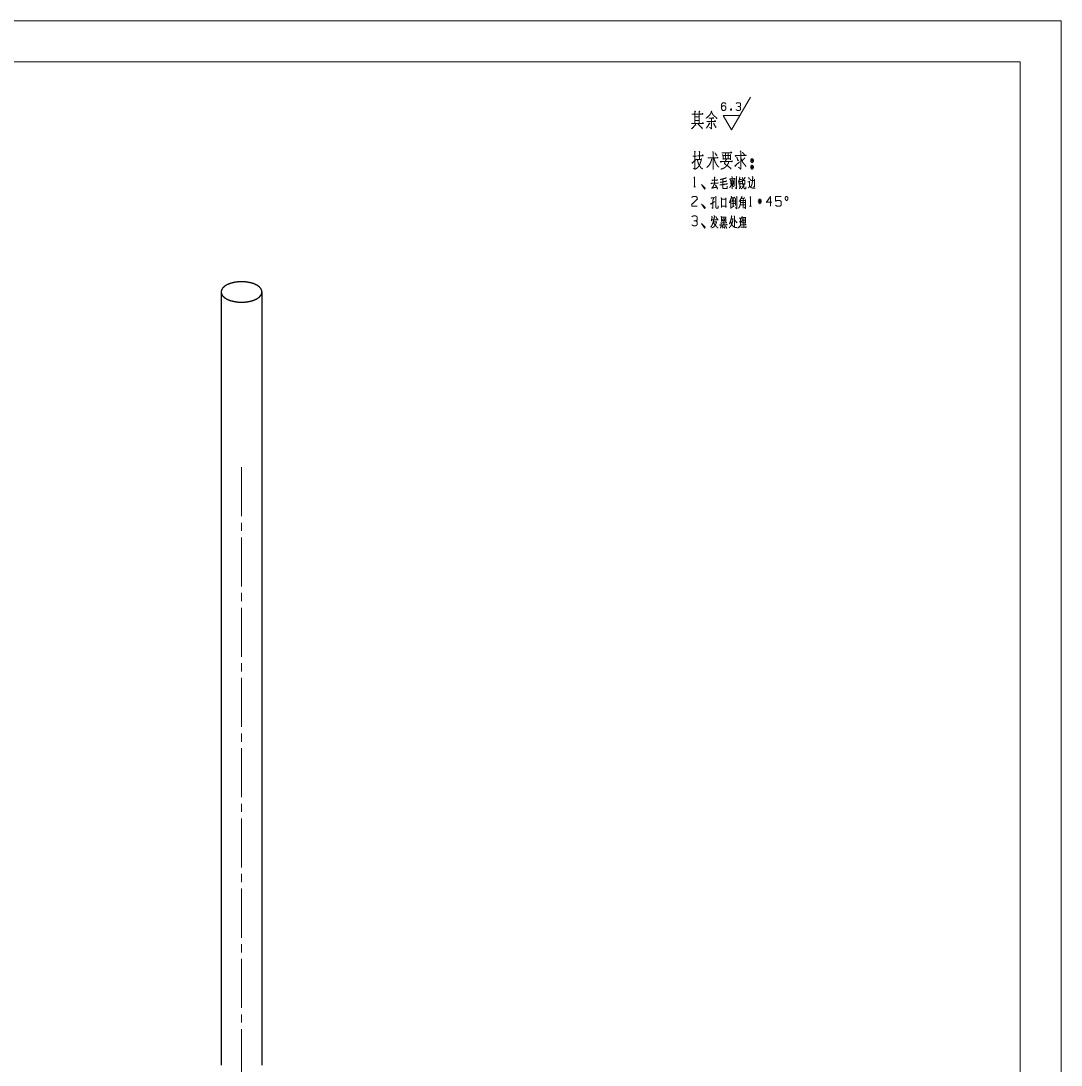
# Model space of a CAD drawing. Header units: millimetres. Extents: x 0 to 594, y 0 to 420.
# Drawn here: x 340.1 to 594, y 165 to 420 of the extents above; entities that cross this region are included whole.
import ezdxf

# ---------------------------------------------------------------- set-up
doc = ezdxf.new("R2010")
doc.units = ezdxf.units.MM
doc.layers.add('101', color=7, linetype='Continuous', true_color=0xffffff)

msp = doc.modelspace()

# ---------------------------------------------------------------- linework, layer by layer
at = {"layer": '101', "color": 133, "linetype": 'Continuous', "lineweight": 18}
for p, q in [((594, 420), (0, 420)), ((594, 0), (594, 420)), ((584, 410), (25, 410)), ((584, 10), (584, 410))]:
    msp.add_line(p, q, dxfattribs=at)
at = {"layer": '101', "color": 43, "linetype": 'Continuous', "lineweight": 18}
for p, q in [((513.54, 393.41), (518.16, 401.41)), ((513.36, 398.5), (513.49, 398.16)), ((511.52, 396.91), (515.56, 396.91)), ((513.54, 393.41), (511.52, 396.91))]:
    msp.add_line(p, q, dxfattribs=at)
at = {"layer": '101', "color": 72, "linetype": 'Continuous', "lineweight": 18}
for p, q in [((504.08, 386.95), (504.99, 386.95)), ((504.99, 386.16), (506.13, 386.16)), ((513.37, 380.91), (514.04, 380.94)), ((513.72, 380.29), (514.04, 379.51)), ((514.32, 381.61), (514.46, 381.46)), ((514.37, 381.51), (514.37, 379.64)), ((514.66, 381.96), (514.8, 381.81)), ((517.55, 380.66), (517.87, 380.66)), ((517.69, 381.74), (517.9, 381.34)), ((504.3, 379.51), (504.72, 379.51)), ((513.37, 376.35), (513.37, 374.17)), ((513.56, 374.45), (514.22, 374.87)), ((513.93, 375.97), (513.93, 374.7)), ((514.06, 376.4), (514.23, 375.9)), ((514.69, 377.07), (514.94, 377)), ((515.77, 375.12), (516.88, 375.12)), ((515.8, 375.67), (516.9, 375.67)), ((515.91, 376.65), (516.6, 376.65)), ((516.69, 376.85), (516.35, 376.37)), ((520.94, 375.95), (519.93, 375.95)), ((520.11, 376.42), (520.78, 375.47)), ((520.76, 376.42), (520.11, 375.47)), ((520.43, 375.22), (520.43, 376.65)), ((517.96, 374.75), (518.38, 374.75)), ((509.15, 370.91), (509.82, 370.91)), ((511.09, 372.04), (512.19, 372.04)), ((511.11, 371.14), (512.19, 371.14)), ((511.18, 371.76), (511.37, 371.34)), ((511.66, 371.94), (511.66, 370.19)), ((512.01, 371.76), (511.83, 371.34)), ((512.19, 372.16), (512.19, 370.94)), ((513.44, 371.54), (513.86, 371.54)), ((515.71, 371.81), (515.71, 369.99)), ((516.16, 371.34), (516.93, 371.34))]:
    msp.add_line(p, q, dxfattribs=at)
at = {"layer": '101', "color": 163, "linetype": 'Continuous', "lineweight": 25}
for p, q in [((388.92, 353.8), (388.92, 312.82)), ((398.92, 312.82), (398.92, 353.8)), ((388.92, 307.82), (388.92, 165)), ((398.92, 165), (398.92, 307.82))]:
    msp.add_line(p, q, dxfattribs=at)
at = {"layer": '101', "color": 151, "linetype": 'Continuous', "lineweight": 18}
for p, q in [((393.92, 297.44), (393.92, 295.43)), ((393.92, 293.84), (393.92, 281.88)), ((393.92, 280.29), (393.92, 278.28)), ((393.92, 276.69), (393.92, 264.73)), ((393.92, 263.14), (393.92, 261.13)), ((393.92, 259.54), (393.92, 247.57)), ((393.92, 245.99), (393.92, 243.98)), ((393.92, 242.39), (393.92, 230.42)), ((393.92, 228.84), (393.92, 226.83)), ((393.92, 225.24), (393.92, 213.27)), ((393.92, 211.69), (393.92, 209.68)), ((393.92, 208.09), (393.92, 196.12)), ((393.92, 194.54), (393.92, 192.53)), ((393.92, 190.94), (393.92, 178.97)), ((393.92, 177.39), (393.92, 175.38))]:
    msp.add_line(p, q, dxfattribs=at)
at = {"layer": '101', "color": 72, "linetype": 'Continuous', "lineweight": 18}
for points, knots in [([(504.58, 397.97), (504.77, 397.82), (504.61, 397.67), (504.61, 397.97), (504.61, 394.97), (504.61, 397.26), (503.84, 397.26), (506.57, 397.26), (505.64, 397.26), (505.64, 397.93), (505.64, 394.97), (505.64, 396.55), (504.58, 396.55), (504.58, 395.68), (505.64, 395.68), (505.64, 394.97), (503.79, 394.97), (506.65, 394.97), (506.52, 395.16), (506.38, 394.97)], [0, 0, 0.009717, 0.01862, 0.030836, 0.152988, 0.246129, 0.277435, 0.388625, 0.426409, 0.453894, 0.574519, 0.638649, 0.681831, 0.71695, 0.760132, 0.789143, 0.86471, 0.981299, 0.99065, 1, 1]), ([(505.67, 397.75), (505.8, 397.86), (505.64, 397.97)], [0, 0, 0.471612, 1, 1]), ([(508.55, 397.97), (508.71, 397.82), (508.63, 397.86), (508.47, 397.41), (508.21, 397.03), (507.89, 396.7), (507.6, 396.43), (507.23, 396.21)], [0, 0, 0.086304, 0.121015, 0.309417, 0.490702, 0.673781, 0.828676, 1, 1]), ([(506.33, 397.26), (506.46, 397.45), (506.54, 397.26)], [0, 0, 0.529975, 1, 1]), ([(507.52, 395.46), (509.61, 395.46), (509.48, 395.68), (509.35, 395.38)], [0, 0, 0.780465, 0.877785, 1, 1]), ([(508, 396.21), (509.19, 396.21), (509, 396.4), (508.87, 396.21)], [0, 0, 0.707426, 0.863845, 1, 1]), ([(508.61, 396.21), (508.61, 393.62), (508.23, 394.03)], [0, 0, 0.823414, 1, 1]), ([(508.61, 397.75), (508.82, 397.45), (509, 397.07), (509.37, 396.73), (509.82, 396.36), (509.96, 396.25), (509.98, 396.25), (509.88, 396.1)], [0, 0, 0.162719, 0.348034, 0.570224, 0.829901, 0.906909, 0.918646, 1, 1]), ([(504.71, 394.75), (504.82, 394.56), (504.79, 394.63), (503.79, 393.62)], [0, 0, 0.125009, 0.171163, 1, 1]), ([(505.4, 394.75), (506.38, 393.77), (506.38, 393.96), (506.33, 393.62)], [0, 0, 0.723277, 0.821339, 1, 1]), ([(508, 395.12), (508.23, 394.86), (508.18, 394.97), (507.44, 393.81)], [0, 0, 0.190877, 0.257798, 1, 1]), ([(509.11, 395.05), (509.72, 393.96), (509.75, 394.11), (509.69, 393.88)], [0, 0, 0.764789, 0.858217, 1, 1]), ([(504.48, 388.19), (504.69, 387.96), (504.59, 388.11), (504.59, 383.76), (504.22, 384.06)], [0, 0, 0.058126, 0.092662, 0.9103, 1, 1]), ([(505.6, 388.19), (505.83, 387.96), (505.7, 388.04), (505.7, 386.2)], [0, 0, 0.141507, 0.207225, 1, 1]), ([(508.9, 388.04), (509.14, 387.92), (509.04, 387.96), (509.04, 383.72), (509.04, 386.54), (507.76, 386.54), (510.26, 386.54), (510.12, 386.72), (510.07, 386.54)], [0, 0, 0.022712, 0.032395, 0.397208, 0.63934, 0.748902, 0.963458, 0.983227, 1, 1]), ([(509.51, 387.74), (509.89, 387.1), (509.96, 387.25), (509.78, 387.32)], [0, 0, 0.665976, 0.81927, 1, 1]), ([(511.15, 387.81), (513.57, 387.81), (513.43, 388), (513.27, 387.81)], [0, 0, 0.835367, 0.914865, 1, 1]), ([(511.29, 387.32), (511.5, 387.14), (511.5, 386.16), (511.5, 386.35), (513.27, 386.35), (513.27, 386.09), (513.27, 387.4), (513.27, 387.1), (511.42, 387.1), (512.08, 387.1), (512.08, 387.77), (512.08, 386.35), (512.74, 386.35), (512.74, 387.74)], [0, 0, 0.02406, 0.106925, 0.122863, 0.273836, 0.296147, 0.407697, 0.433195, 0.590928, 0.647262, 0.704632, 0.825743, 0.882076, 1, 1]), ([(515.65, 388.26), (515.87, 388), (515.79, 388.15), (515.79, 383.8), (515.28, 384.25)], [0, 0, 0.061001, 0.091692, 0.877916, 1, 1]), ([(516.18, 387.96), (516.66, 387.32), (516.69, 387.44), (516.48, 387.47)], [0, 0, 0.706425, 0.808946, 1, 1]), ([(503.93, 385.49), (504, 385.15), (503.95, 385.34), (504.99, 386.24)], [0, 0, 0.181316, 0.283194, 1, 1]), ([(506.21, 386.42), (506.1, 385.9), (505.99, 385.49), (505.86, 385.15), (505.7, 384.77), (505.44, 384.4), (505.17, 384.1), (504.75, 383.8)], [0, 0, 0.17218, 0.309101, 0.425674, 0.556628, 0.704268, 0.832978, 1, 1]), ([(505.2, 387.06), (506.6, 387.06), (506.47, 387.32), (506.34, 387.1)], [0, 0, 0.716773, 0.866788, 1, 1]), ([(505.25, 386.01), (505.3, 385.75), (505.36, 385.45), (505.46, 385.11), (505.62, 384.77), (506.13, 384.06), (506.55, 383.87)], [0, 0, 0.101612, 0.217185, 0.351414, 0.49297, 0.824038, 1, 1]), ([(508.72, 386.35), (508.59, 385.82), (508.35, 385.22), (508.08, 384.77), (507.5, 384.21)], [0, 0, 0.214904, 0.471146, 0.678421, 1, 1]), ([(509.28, 386.39), (509.38, 385.97), (509.59, 385.45), (509.86, 384.96), (510.15, 384.51), (510.47, 384.29)], [0, 0, 0.172225, 0.401182, 0.625589, 0.842431, 1, 1]), ([(511.07, 385.64), (510.94, 385.49), (510.81, 385.64), (513.78, 385.64), (513.62, 385.82), (513.49, 385.56)], [0, 0, 0.051202, 0.102397, 0.861897, 0.924787, 1, 1]), ([(512.82, 385.52), (512.74, 385.22), (512.5, 384.74), (512, 384.25), (511.52, 383.95), (510.94, 383.8)], [0, 0, 0.114105, 0.313642, 0.571353, 0.778591, 1, 1]), ([(512.13, 386.24), (512.32, 386.09), (512.24, 386.16), (511.79, 385.19), (513.38, 383.95), (513.43, 384.06), (513.33, 383.76)], [0, 0, 0.061505, 0.08968, 0.366514, 0.885945, 0.917997, 1, 1]), ([(514.62, 384.81), (514.49, 384.47), (514.36, 384.59), (515.5, 385.56)], [0, 0, 0.178052, 0.263425, 1, 1]), ([(514.67, 387.06), (514.54, 386.91), (514.46, 387.1), (517.11, 387.1), (517.03, 387.29), (516.93, 387.1)], [0, 0, 0.05762, 0.116239, 0.879362, 0.937992, 1, 1]), ([(514.83, 386.72), (515.1, 385.86), (515.23, 385.97), (515.04, 386.16)], [0, 0, 0.673385, 0.803136, 1, 1]), ([(516.82, 386.57), (516.1, 385.82), (515.84, 386.39), (516.1, 385.75), (516.34, 385.37), (516.61, 385.04), (517.06, 384.51), (517.11, 384.51), (516.93, 384.44)], [0, 0, 0.24876, 0.397966, 0.563624, 0.670269, 0.773236, 0.93926, 0.951976, 1, 1]), ([(518.67, 386.35), (518.43, 386.35), (518.22, 386.05), (518.22, 385.71), (518.43, 385.41), (518.67, 385.41), (518.88, 385.71), (518.88, 386.05), (518.67, 386.35)], [0, 0, 0.091012, 0.231142, 0.35987, 0.5, 0.591012, 0.731142, 0.85987, 1, 1]), ([(518.67, 385.71), (518.67, 386.05), (518.43, 386.05)], [0, 0, 0.585821, 1, 1]), ([(518.43, 385.71), (518.67, 385.71), (518.43, 386.05), (518.43, 385.71)], [0, 0, 0.24116, 0.6589, 1, 1]), ([(518.88, 384.44), (518.67, 384.77), (518.43, 384.77), (518.22, 384.44), (518.22, 384.14), (518.43, 383.8), (518.67, 383.8), (518.88, 384.14), (518.88, 384.44)], [0, 0, 0.149201, 0.238517, 0.387718, 0.500013, 0.649201, 0.738517, 0.887705, 1, 1]), ([(518.67, 384.44), (518.43, 384.44), (518.67, 384.14), (518.67, 384.44)], [0, 0, 0.258816, 0.674596, 1, 1]), ([(518.43, 384.44), (518.43, 384.14), (518.67, 384.14)], [0, 0, 0.556988, 1, 1]), ([(504.37, 381.69), (504.51, 381.89), (504.51, 379.51)], [0, 0, 0.093489, 1, 1]), ([(506.38, 379.79), (506.98, 379.16), (506.84, 379.16), (506.24, 380.01), (506.98, 378.94), (507.14, 379.16), (506.24, 380.01)], [0, 0, 0.178021, 0.207051, 0.420794, 0.68903, 0.745605, 1, 1]), ([(509.38, 381.91), (509.5, 381.74), (509.42, 381.81), (509.42, 380.34), (508.55, 380.34), (510.3, 380.34), (510.21, 380.44), (510.1, 380.31)], [0, 0, 0.045422, 0.069988, 0.382591, 0.566137, 0.936979, 0.965259, 1, 1]), ([(508.67, 380.31), (508.6, 380.24), (508.55, 380.34)], [0, 0, 0.476742, 1, 1]), ([(509.38, 380.19), (508.83, 379.16), (508.67, 379.16), (509.93, 379.41), (509.64, 379.94), (510.09, 379.11), (510.1, 379.26), (510.07, 378.94)], [0, 0, 0.252059, 0.286559, 0.564061, 0.693385, 0.896353, 0.929105, 1, 1]), ([(508.9, 381.11), (508.81, 381.01), (508.76, 381.11), (510.14, 381.11), (510.05, 381.24), (509.98, 381.11)], [0, 0, 0.069443, 0.128342, 0.845661, 0.925293, 1, 1]), ([(510.68, 379.94), (512.52, 380.19), (512.45, 380.31), (512.35, 380.19)], [0, 0, 0.857791, 0.924199, 1, 1]), ([(512.17, 381.74), (512.26, 381.56), (512.2, 381.61), (510.77, 381.26), (511.43, 381.41), (511.43, 379.21), (511.46, 379.06), (511.55, 379.04), (512.5, 379.04), (512.5, 379.61)], [0, 0, 0.030682, 0.042085, 0.272766, 0.377783, 0.722121, 0.746246, 0.760621, 0.910007, 1, 1]), ([(510.79, 380.56), (512.36, 380.86), (512.26, 380.94), (512.13, 380.81)], [0, 0, 0.839674, 0.907773, 1, 1]), ([(513.65, 380.69), (513.58, 380.31), (513.54, 380.09), (513.47, 379.89), (513.3, 379.59), (513.21, 379.46), (513.07, 379.29)], [0, 0, 0.246553, 0.393718, 0.530784, 0.755727, 0.854646, 1, 1]), ([(513.24, 381.39), (513.19, 381.26), (513.1, 381.41), (514.18, 381.41), (514.11, 381.56), (514.06, 381.41)], [0, 0, 0.079268, 0.18092, 0.810332, 0.907128, 1, 1]), ([(513.24, 381.14), (513.35, 380.99), (513.35, 380.16)], [0, 0, 0.182149, 1, 1]), ([(513.61, 381.99), (513.69, 381.86), (513.69, 379.01)], [0, 0, 0.047963, 1, 1]), ([(514.04, 381.06), (514.04, 380.09), (513.88, 380.24)], [0, 0, 0.816829, 1, 1]), ([(514.73, 381.86), (514.73, 379.01), (514.41, 379.26)], [0, 0, 0.875677, 1, 1]), ([(515.52, 381.81), (515.66, 381.64), (515.59, 381.71), (515.22, 380.51), (515.47, 381.26), (516, 381.26)], [0, 0, 0.077466, 0.112953, 0.545466, 0.817408, 1, 1]), ([(515.25, 380.24), (516, 380.24), (515.89, 380.34), (515.8, 380.21)], [0, 0, 0.712989, 0.853008, 1, 1]), ([(515.34, 380.76), (515.98, 380.76), (515.89, 380.89), (515.82, 380.76)], [0, 0, 0.68202, 0.846095, 1, 1]), ([(515.57, 380.74), (515.57, 379.21), (515.48, 378.99), (515.84, 379.61)], [0, 0, 0.61373, 0.711025, 1, 1]), ([(516.39, 380.11), (516.39, 379.84), (516.32, 379.56), (516.21, 379.29), (516.09, 379.11), (515.86, 378.99)], [0, 0, 0.206832, 0.420389, 0.642066, 0.803261, 1, 1]), ([(516.14, 381.16), (516.23, 381.01), (516.23, 380.06), (516.23, 380.19), (516.81, 380.19), (516.81, 380.06), (516.81, 381.11), (516.81, 380.99), (516.21, 380.99)], [0, 0, 0.046631, 0.301099, 0.334585, 0.49081, 0.524296, 0.80555, 0.839036, 1, 1]), ([(516.17, 381.74), (516.4, 381.16), (516.46, 381.24), (516.32, 381.41)], [0, 0, 0.661484, 0.759608, 1, 1]), ([(516.58, 380.11), (516.58, 379.16), (516.65, 379.06), (516.79, 379.01), (517.06, 379.01), (517.06, 379.49)], [0, 0, 0.484061, 0.546474, 0.622883, 0.75797, 1, 1]), ([(516.76, 381.84), (516.85, 381.69), (516.81, 381.76), (516.6, 381.24)], [0, 0, 0.21149, 0.312252, 1, 1]), ([(517.94, 380.89), (517.94, 379.64), (517.92, 379.49), (517.78, 379.36), (517.58, 379.21)], [0, 0, 0.681082, 0.763371, 0.866204, 1, 1]), ([(518.13, 381.24), (518.24, 381.06), (519.16, 381.06)], [0, 0, 0.182091, 1, 1]), ([(518.59, 381.99), (518.73, 381.84), (518.7, 381.49), (518.66, 381.01), (518.59, 380.34), (518.45, 379.84), (518.29, 379.56)], [0, 0, 0.080825, 0.218764, 0.405542, 0.67168, 0.875423, 1, 1]), ([(519.18, 381.34), (519.12, 379.46), (518.86, 379.51)], [0, 0, 0.874254, 1, 1]), ([(517.99, 379.61), (518.11, 379.41), (518.29, 379.34), (518.49, 379.24), (518.66, 379.16), (518.86, 379.14), (519.1, 379.11), (519.35, 379.11)], [0, 0, 0.153683, 0.279201, 0.422105, 0.547588, 0.67571, 0.838281, 1, 1]), ([(503.84, 376.9), (504.16, 377.12), (504.84, 377.12), (505.18, 376.9), (505.18, 376.42), (503.82, 375.22), (503.84, 374.75), (505.18, 374.75)], [0, 0, 0.069692, 0.192976, 0.265269, 0.350223, 0.67474, 0.759753, 1, 1]), ([(506.38, 375.02), (506.98, 374.4), (506.84, 374.4), (506.24, 375.25), (506.98, 374.17), (507.14, 374.4), (506.24, 375.25)], [0, 0, 0.178021, 0.207051, 0.420794, 0.68903, 0.745605, 1, 1]), ([(508.44, 375.4), (508.58, 375.2), (508.51, 375.3), (509.38, 375.87)], [0, 0, 0.174072, 0.261096, 1, 1]), ([(508.69, 376.8), (508.66, 376.7), (508.57, 376.75), (509.31, 376.75)], [0, 0, 0.111653, 0.218541, 1, 1]), ([(509.34, 376.97), (509.01, 376.27), (509.01, 374.22), (508.76, 374.35)], [0, 0, 0.250148, 0.910669, 1, 1]), ([(509.63, 377.15), (509.8, 376.95), (509.72, 377), (509.72, 374.47), (509.73, 374.35), (509.89, 374.27), (510.3, 374.27), (510.3, 374.85)], [0, 0, 0.063898, 0.088204, 0.692708, 0.722925, 0.765029, 0.862349, 1, 1]), ([(511.02, 376.85), (511.09, 376.52), (511.09, 374.4), (511.09, 374.72), (512.19, 374.72), (512.19, 374.4), (512.19, 376.75), (512.19, 376.5), (511.11, 376.5)], [0, 0, 0.042198, 0.311814, 0.353052, 0.492088, 0.533326, 0.831486, 0.863204, 1, 1]), ([(513.03, 375.57), (513.58, 377), (513.49, 377.15), (513.47, 377.17)], [0, 0, 0.88176, 0.982306, 1, 1]), ([(513.61, 375.4), (514.29, 375.4), (514.18, 375.55), (514.11, 375.4)], [0, 0, 0.657688, 0.837594, 1, 1]), ([(513.95, 376.75), (513.69, 375.92), (514.14, 376.12)], [0, 0, 0.633564, 1, 1]), ([(513.7, 376.8), (514.3, 376.8), (514.23, 376.92), (514.14, 376.8)], [0, 0, 0.669514, 0.829472, 1, 1]), ([(514.37, 376.7), (514.48, 376.6), (514.48, 374.92)], [0, 0, 0.080054, 1, 1]), ([(514.82, 377), (514.82, 374.15), (514.48, 374.45)], [0, 0, 0.863556, 1, 1]), ([(515.63, 376.35), (515.75, 376.17), (515.75, 375.67), (515.73, 375.45), (515.71, 375.3), (515.66, 375.07), (515.59, 374.85), (515.5, 374.62), (515.41, 374.47), (515.27, 374.25)], [0, 0, 0.095694, 0.318953, 0.419716, 0.487164, 0.590371, 0.695683, 0.80361, 0.881348, 1, 1]), ([(516.05, 377.2), (516.1, 377), (515.4, 375.87)], [0, 0, 0.134722, 1, 1]), ([(515.77, 376.17), (516.93, 376.17), (516.93, 376.37), (516.93, 374.17), (516.65, 374.45)], [0, 0, 0.294503, 0.344998, 0.900418, 1, 1]), ([(516.3, 376.15), (516.39, 376.17), (516.39, 374.25)], [0, 0, 0.045526, 1, 1]), ([(518.03, 376.92), (518.17, 377.12), (518.17, 374.75)], [0, 0, 0.093489, 1, 1]), ([(523.39, 375.7), (522.05, 375.7), (523.06, 377.12), (523.06, 374.75)], [0, 0, 0.24587, 0.565292, 1, 1]), ([(524.31, 374.97), (524.64, 374.75), (525.33, 374.75), (525.67, 374.97), (525.67, 375.92), (525.33, 376.17), (524.64, 376.17), (524.31, 375.95), (524.31, 377.12), (525.67, 377.12)], [0, 0, 0.062228, 0.168344, 0.230572, 0.37682, 0.441268, 0.547383, 0.609612, 0.790493, 1, 1]), ([(526.87, 376.17), (527.1, 376.17), (527.31, 376.5), (527.31, 376.82), (527.1, 377.15), (526.87, 377.15), (526.64, 376.82), (526.64, 376.5), (526.87, 376.17)], [0, 0, 0.085681, 0.230387, 0.351586, 0.496291, 0.581972, 0.730387, 0.851586, 1, 1]), ([(504.84, 371.19), (505.18, 371.41), (505.18, 372.14), (504.84, 372.36), (504.16, 372.36), (503.82, 372.14)], [0, 0, 0.153876, 0.429855, 0.583722, 0.84612, 1, 1]), ([(509.27, 372.46), (509.4, 372.29), (509.17, 371.34), (509.1, 370.99), (508.92, 370.44), (508.83, 370.21), (508.73, 370.04), (508.66, 369.86), (508.41, 369.69)], [0, 0, 0.069934, 0.388852, 0.505375, 0.693872, 0.772752, 0.839526, 0.901112, 1, 1]), ([(513.49, 372.41), (513.58, 372.19), (513.49, 371.86), (513.46, 371.69), (513.38, 371.46), (513.31, 371.21), (513.24, 370.99), (513.19, 370.79), (513.1, 370.64), (513, 370.46)], [0, 0, 0.116553, 0.278921, 0.364992, 0.478704, 0.603952, 0.71767, 0.817404, 0.901352, 1, 1]), ([(514.2, 372.39), (514.27, 372.21), (514.27, 369.69)], [0, 0, 0.069549, 1, 1]), ([(503.84, 370.21), (504.16, 369.99), (504.84, 369.99), (505.18, 370.21), (505.18, 370.94), (504.84, 371.19), (504.33, 371.19)], [0, 0, 0.124126, 0.343692, 0.47245, 0.703379, 0.836728, 1, 1]), ([(506.38, 370.26), (506.98, 369.64), (506.84, 369.64), (506.24, 370.49), (506.98, 369.41), (507.14, 369.64), (506.24, 370.49)], [0, 0, 0.178021, 0.207051, 0.420794, 0.68903, 0.745605, 1, 1]), ([(508.74, 372.29), (508.8, 372.04), (508.6, 371.16)], [0, 0, 0.221853, 1, 1]), ([(509.86, 371.01), (509.82, 370.71), (509.73, 370.44), (509.59, 370.19), (509.4, 369.89), (509.19, 369.69), (508.99, 369.54), (508.67, 369.46)], [0, 0, 0.14388, 0.28144, 0.418247, 0.588505, 0.727364, 0.844331, 1, 1]), ([(508.69, 371.39), (510.23, 371.39), (510.14, 371.59), (510.05, 371.39)], [0, 0, 0.778577, 0.889293, 1, 1]), ([(509.17, 370.71), (509.24, 370.56), (509.38, 370.34), (509.49, 370.16), (509.72, 369.94), (509.86, 369.74), (510.05, 369.54), (510.25, 369.46)], [0, 0, 0.098111, 0.255336, 0.376408, 0.56672, 0.711649, 0.876696, 1, 1]), ([(509.72, 372.19), (510.02, 371.64), (510.05, 371.74)], [0, 0, 0.855256, 1, 1]), ([(510.88, 370.19), (510.79, 370.09), (510.68, 370.19), (512.49, 370.19), (512.42, 370.31), (512.29, 370.19)], [0, 0, 0.055574, 0.116267, 0.866957, 0.926759, 1, 1]), ([(510.93, 370.06), (511.04, 369.96), (510.84, 369.39)], [0, 0, 0.193633, 1, 1]), ([(511.09, 370.64), (511.07, 370.54), (510.95, 370.66), (512.35, 370.66), (512.26, 370.79), (512.17, 370.66)], [0, 0, 0.051292, 0.140129, 0.845358, 0.922685, 1, 1]), ([(510.97, 372.29), (511.07, 372.06), (511.07, 370.99)], [0, 0, 0.187887, 1, 1]), ([(511.29, 369.99), (511.43, 369.41), (511.51, 369.46), (511.37, 369.61)], [0, 0, 0.658021, 0.770866, 1, 1]), ([(511.69, 369.99), (511.85, 369.39), (511.92, 369.39), (511.8, 369.59)], [0, 0, 0.669887, 0.746181, 1, 1]), ([(512.03, 369.99), (512.36, 369.36), (512.43, 369.41), (512.26, 369.59)], [0, 0, 0.679026, 0.76194, 1, 1]), ([(513.9, 371.71), (513.79, 370.99), (513.72, 370.76), (513.69, 370.59), (513.58, 370.41), (513.49, 370.21), (513.44, 370.06), (513.31, 369.86), (513.21, 369.71), (512.98, 369.49)], [0, 0, 0.296654, 0.392132, 0.464414, 0.547257, 0.635789, 0.7002, 0.795411, 0.869803, 1, 1]), ([(513.31, 371.06), (513.38, 370.89), (513.44, 370.69), (513.47, 370.51), (513.65, 370.16), (513.74, 370.06), (513.99, 369.81), (514.13, 369.69), (514.3, 369.59), (514.55, 369.51), (514.78, 369.51), (514.96, 369.49)], [0, 0, 0.075189, 0.157618, 0.228742, 0.384948, 0.438118, 0.578253, 0.653428, 0.73434, 0.837338, 0.928875, 1, 1]), ([(514.23, 371.51), (514.82, 370.71), (514.82, 370.94)], [0, 0, 0.814811, 1, 1]), ([(515.47, 369.71), (515.31, 369.46), (515.24, 369.54), (515.93, 370.24)], [0, 0, 0.21442, 0.289023, 1, 1]), ([(515.38, 370.91), (516, 370.91), (515.93, 371.06), (515.89, 370.94)], [0, 0, 0.676532, 0.857923, 1, 1]), ([(515.4, 371.84), (516, 371.84), (515.93, 371.94), (515.89, 371.81)], [0, 0, 0.704227, 0.847763, 1, 1]), ([(516.07, 372.24), (516.16, 372.09), (516.16, 370.59), (516.16, 370.71), (516.97, 370.71), (516.97, 370.59), (516.97, 372.09), (516.97, 371.99), (516.16, 371.99), (516.55, 371.99), (516.55, 369.59), (515.84, 369.59), (517.18, 369.59), (517.09, 369.64), (517.08, 369.69), (516.97, 369.54)], [0, 0, 0.016858, 0.162099, 0.1742, 0.252927, 0.265028, 0.410268, 0.419951, 0.498678, 0.53633, 0.768716, 0.837171, 0.96724, 0.977072, 0.982209, 1, 1]), ([(516.07, 370.16), (517.08, 370.16), (517, 370.34), (516.93, 370.19)], [0, 0, 0.739663, 0.878239, 1, 1])]:
    msp.add_open_spline(points, degree=1, knots=knots, dxfattribs=at)
at = {"layer": '101', "color": 43, "linetype": 'Continuous', "lineweight": 18}
for points, knots in [([(511.11, 398.89), (511.36, 399.27), (511.9, 399.27), (512.17, 398.89), (512.17, 398.52), (511.9, 398.14), (511.36, 398.14), (511.11, 398.52), (511.11, 399.64), (511.36, 400.01), (511.9, 400.01), (512.17, 399.64)], [0, 0, 0.076965, 0.169762, 0.248073, 0.312018, 0.39033, 0.483127, 0.560092, 0.751927, 0.828892, 0.921689, 1, 1]), ([(513.36, 398.16), (513.49, 398.16), (513.56, 398.34), (513.49, 398.5), (513.36, 398.5), (513.29, 398.34), (513.36, 398.16), (513.49, 398.5)], [0, 0, 0.093979, 0.236796, 0.365956, 0.459935, 0.589094, 0.731911, 1, 1]), ([(515.49, 399.09), (515.75, 399.27), (515.75, 399.84), (515.49, 400.01), (514.94, 400.01), (514.68, 399.84)], [0, 0, 0.153866, 0.429852, 0.583718, 0.846134, 1, 1]), ([(514.69, 398.32), (514.94, 398.14), (515.49, 398.14), (515.75, 398.32), (515.75, 398.89), (515.49, 399.09), (515.08, 399.09)], [0, 0, 0.124107, 0.343688, 0.472437, 0.703373, 0.836728, 1, 1])]:
    msp.add_open_spline(points, degree=1, knots=knots, dxfattribs=at)
at = {"layer": '101', "color": 163, "linetype": 'Continuous', "lineweight": 25}
for points, knots in [([(388.92, 353.8), (389.03, 354.3), (389.33, 354.79), (389.82, 355.23), (390.48, 355.61), (391.28, 355.92), (392.19, 356.14), (393.17, 356.27), (394.18, 356.3), (395.18, 356.22), (396.13, 356.04), (396.98, 355.78), (397.72, 355.43), (398.3, 355.01), (398.69, 354.55), (398.9, 354.05), (398.9, 353.55), (398.69, 353.05), (398.3, 352.59), (397.72, 352.17), (396.98, 351.82), (396.13, 351.56), (395.18, 351.38), (394.18, 351.3), (393.17, 351.33), (392.19, 351.46), (391.28, 351.68), (390.48, 351.99), (389.82, 352.37), (389.33, 352.81), (389.03, 353.3), (388.92, 353.8)], [0, 0, 0.021239, 0.044804, 0.072134, 0.103673, 0.13915, 0.177828, 0.21867, 0.260469, 0.301949, 0.341852, 0.379045, 0.412621, 0.442049, 0.467386, 0.48954, 0.510461, 0.532615, 0.55795, 0.58738, 0.620956, 0.658149, 0.698051, 0.739531, 0.781331, 0.822173, 0.860851, 0.896328, 0.927867, 0.955198, 0.978761, 1, 1]), ([(388.92, 312.82), (388.92, 309.56), (388.92, 307.82)], [0, 0, 0.652702, 1, 1]), ([(398.92, 307.82), (398.92, 309.56), (398.92, 312.82)], [0, 0, 0.347298, 1, 1])]:
    msp.add_open_spline(points, degree=1, knots=knots, dxfattribs=at)
at = {"layer": '101', "color": 151, "linetype": 'Continuous', "lineweight": 18}
for points, knots in [([(393.92, 310.99), (393.92, 309.41), (393.92, 299.03)], [0, 0, 0.132638, 1, 1]), ([(393.92, 173.79), (393.92, 165), (393.92, 161.82)], [0, 0, 0.734723, 1, 1])]:
    msp.add_open_spline(points, degree=1, knots=knots, dxfattribs=at)

doc.saveas('drawing.dxf')
